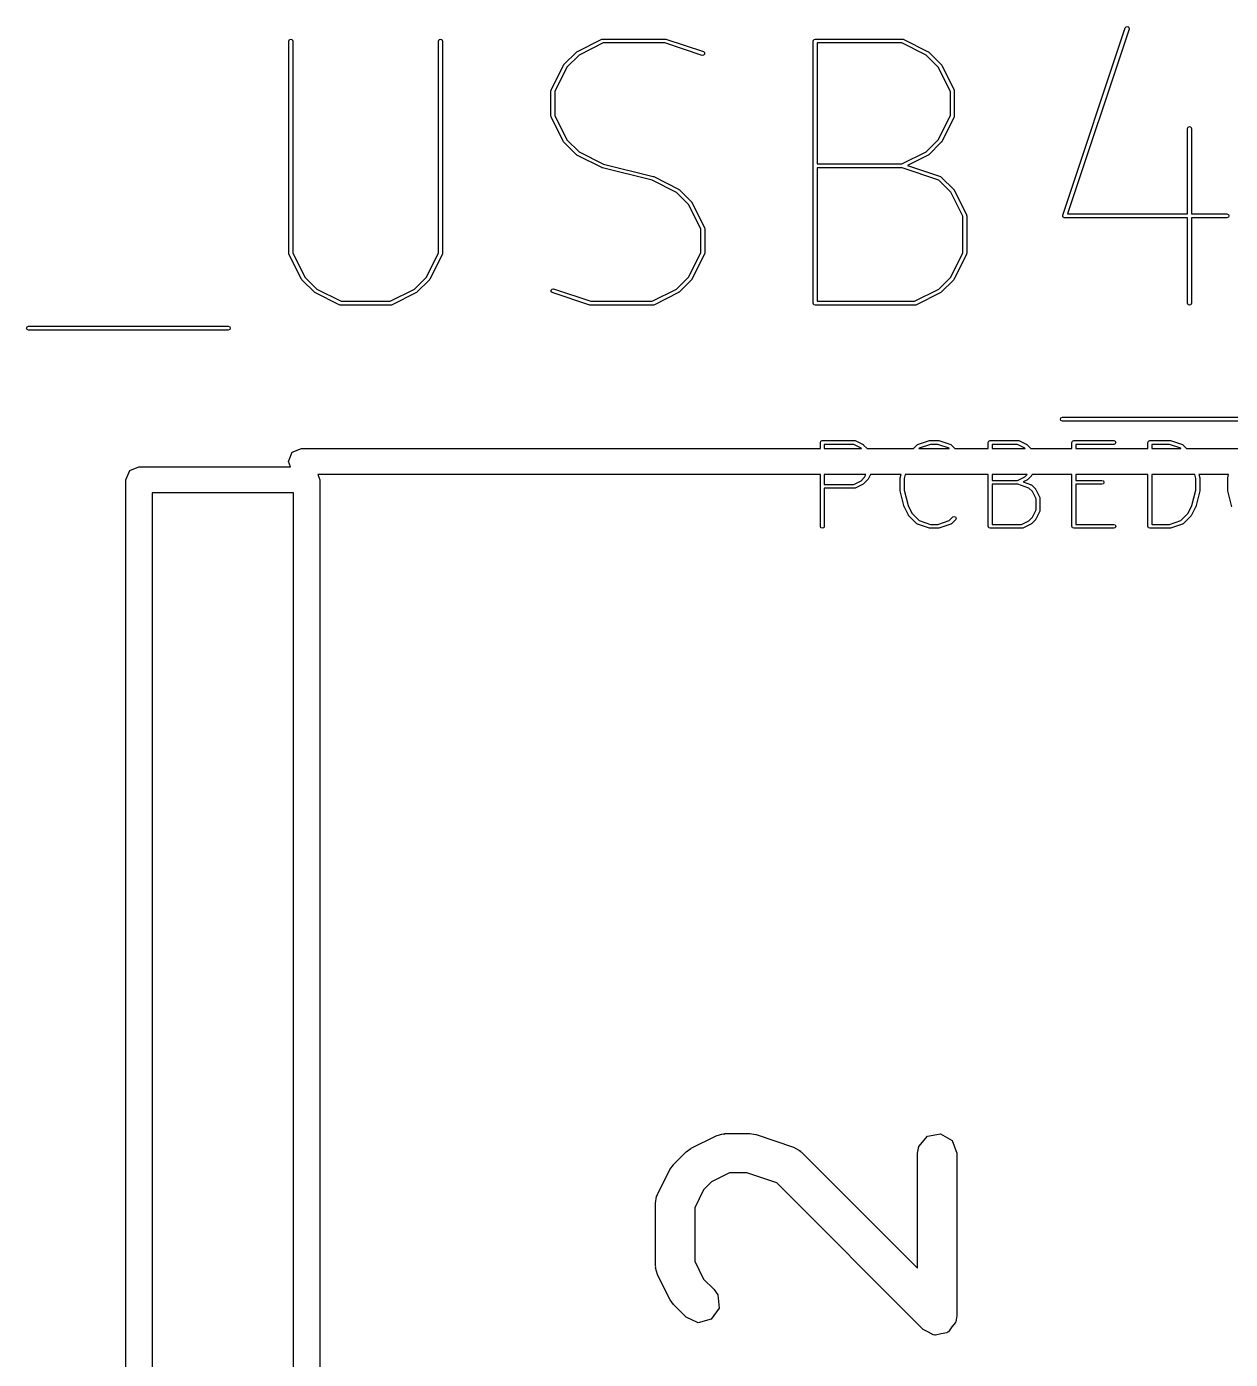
# Model space of a CAD drawing. Extents: x 0.14 to 2.87, y -2.36 to 0.08.
# Drawn here: x 1.8532 to 2.034, y -0.1419 to 0.0582 of the extents above; entities that cross this region are included whole.
import ezdxf

# ---------------------------------------------------------------- set-up
doc = ezdxf.new("R2010")
doc.units = 0
doc.header["$MEASUREMENT"] = 0
doc.layers.add('BLACK', color=7, linetype='CONTINUOUS')

msp = doc.modelspace()

# ---------------------------------------------------------------- linework, layer by layer
at = {"layer": 'BLACK', "linetype": 'CONTINUOUS'}
for p, q in [((2.01821, 0.057998), (2.01835, 0.058169)), ((2.01835, 0.058169), (2.01858, 0.058185)), ((2.01858, 0.058185), (2.01875, 0.058037)), ((2.01875, 0.058037), (2.01877, 0.057811)), ((1.89258, 0.05603), (1.89267, 0.056239)), ((1.89258, 0.024159), (1.89258, 0.05603)), ((1.89267, 0.056239), (1.89288, 0.056325)), ((1.89288, 0.056325), (1.89308, 0.056239)), ((1.89308, 0.056239), (1.89317, 0.05603)), ((1.89317, 0.05603), (1.89317, 0.024229)), ((1.91508, 0.05603), (1.91516, 0.056239)), ((1.91508, 0.024229), (1.91508, 0.05603)), ((1.91516, 0.056239), (1.91537, 0.056325)), ((1.91537, 0.056325), (1.91558, 0.056239)), ((1.91558, 0.056239), (1.91567, 0.05603)), ((1.91567, 0.05603), (1.91567, 0.024159)), ((1.93586, 0.054419), (1.93961, 0.056294)), ((1.93961, 0.056294), (1.93968, 0.056299)), ((1.93968, 0.056299), (1.93975, 0.056325)), ((1.93975, 0.056325), (1.94912, 0.056325)), ((1.94912, 0.056325), (1.94916, 0.056307)), ((1.94916, 0.056307), (1.94921, 0.05631)), ((1.94921, 0.05631), (1.95484, 0.054435)), ((1.97132, 0.05603), (1.97141, 0.056239)), ((1.97132, 0.01666), (1.97132, 0.05603)), ((1.97141, 0.056239), (1.97162, 0.056325)), ((1.97162, 0.056325), (1.98474, 0.056325)), ((1.98474, 0.056325), (1.9848, 0.056299)), ((1.9848, 0.056299), (1.98487, 0.056294)), ((1.98487, 0.056294), (1.98862, 0.054419)), ((2.00883, 0.029877), (2.01821, 0.057998)), ((2.01877, 0.057811), (2.00952, 0.030079)), ((1.93391, 0.052489), (1.93579, 0.054364)), ((1.93579, 0.054364), (1.93583, 0.054383)), ((1.93583, 0.054383), (1.93586, 0.054419)), ((1.93981, 0.055735), (1.93617, 0.053913)), ((1.94907, 0.055735), (1.93981, 0.055735)), ((1.95465, 0.053875), (1.94907, 0.055735)), ((1.95484, 0.054435), (1.95501, 0.054287)), ((1.95502, 0.054062), (1.95488, 0.053891)), ((1.95501, 0.054287), (1.95502, 0.054062)), ((1.98467, 0.055735), (1.97191, 0.055735)), ((1.97191, 0.055735), (1.97191, 0.037578)), ((1.98831, 0.053913), (1.98467, 0.055735)), ((1.98862, 0.054419), (1.98865, 0.054383)), ((1.98865, 0.054383), (1.9887, 0.054364)), ((1.9887, 0.054364), (1.99057, 0.052489)), ((1.93198, 0.048663), (1.93386, 0.052413)), ((1.93436, 0.052106), (1.93254, 0.048461)), ((1.93386, 0.052413), (1.93389, 0.052444)), ((1.93389, 0.052444), (1.93391, 0.052489)), ((1.93617, 0.053913), (1.93436, 0.052106)), ((1.95488, 0.053891), (1.95465, 0.053875)), ((1.99012, 0.052105), (1.98831, 0.053913)), ((1.99194, 0.048461), (1.99012, 0.052105)), ((1.99057, 0.052489), (1.99059, 0.052444)), ((1.99059, 0.052444), (1.99063, 0.052413)), ((1.99063, 0.052413), (1.9925, 0.048663)), ((1.93195, 0.048531), (1.93198, 0.048594)), ((1.93195, 0.044781), (1.93195, 0.048531)), ((1.93198, 0.048594), (1.93198, 0.048663)), ((1.93254, 0.048461), (1.93254, 0.044851)), ((1.99194, 0.044851), (1.99194, 0.048461)), ((1.9925, 0.048663), (1.99251, 0.048594)), ((1.99251, 0.048594), (1.99253, 0.048531)), ((1.99253, 0.048531), (1.99253, 0.044781)), ((1.93198, 0.044718), (1.93195, 0.044781)), ((1.93198, 0.044649), (1.93198, 0.044718)), ((1.93386, 0.0409), (1.93198, 0.044649)), ((1.93254, 0.044851), (1.93436, 0.041207)), ((1.99012, 0.041207), (1.99194, 0.044851)), ((1.9925, 0.044649), (1.99063, 0.0409)), ((1.99251, 0.044718), (1.9925, 0.044649)), ((1.99253, 0.044781), (1.99251, 0.044718)), ((2.02756, 0.042907), (2.02765, 0.043115)), ((2.02756, 0.030079), (2.02756, 0.042907)), ((2.02765, 0.043115), (2.02786, 0.043202)), ((2.02786, 0.043202), (2.02807, 0.043115)), ((2.02807, 0.043115), (2.02815, 0.042907)), ((2.02815, 0.042907), (2.02815, 0.030079)), ((1.93389, 0.040868), (1.93386, 0.0409)), ((1.93391, 0.040823), (1.93389, 0.040868)), ((1.93579, 0.038948), (1.93391, 0.040823)), ((1.93436, 0.041207), (1.93617, 0.0394)), ((1.98831, 0.0394), (1.99012, 0.041207)), ((1.99057, 0.040823), (1.9887, 0.038948)), ((1.99059, 0.040868), (1.99057, 0.040823)), ((1.99063, 0.0409), (1.99059, 0.040868)), ((1.93583, 0.03893), (1.93579, 0.038948)), ((1.93586, 0.038893), (1.93583, 0.03893)), ((1.93961, 0.037018), (1.93586, 0.038893)), ((1.93617, 0.0394), (1.93985, 0.037561)), ((1.98467, 0.037578), (1.98831, 0.0394)), ((1.98862, 0.038893), (1.98551, 0.037337)), ((1.98865, 0.03893), (1.98862, 0.038893)), ((1.9887, 0.038948), (1.98865, 0.03893)), ((1.93965, 0.037016), (1.93961, 0.037018)), ((1.93967, 0.036996), (1.93965, 0.037016)), ((1.94714, 0.035129), (1.93967, 0.036996)), ((1.93985, 0.037561), (1.94732, 0.035694)), ((1.97191, 0.037578), (1.98467, 0.037578)), ((1.98469, 0.036987), (1.97191, 0.036987)), ((1.97191, 0.036987), (1.97191, 0.016955)), ((1.9902, 0.03515), (1.98469, 0.036987)), ((1.98551, 0.037337), (1.99046, 0.035688)), ((1.95082, 0.03329), (1.94714, 0.035129)), ((1.94732, 0.035694), (1.94734, 0.035674)), ((1.94734, 0.035674), (1.94738, 0.035672)), ((1.94738, 0.035672), (1.95113, 0.033797)), ((1.992, 0.033358), (1.9902, 0.03515)), ((1.99046, 0.035688), (1.99051, 0.035643)), ((1.99051, 0.035643), (1.99057, 0.035616)), ((1.99057, 0.035616), (1.99245, 0.033742)), ((1.95263, 0.031483), (1.95082, 0.03329)), ((1.95113, 0.033797), (1.95116, 0.03376)), ((1.95116, 0.03376), (1.9512, 0.033742)), ((1.9512, 0.033742), (1.95308, 0.031867)), ((1.99382, 0.029714), (1.992, 0.033358)), ((1.99245, 0.033742), (1.99247, 0.033697)), ((1.99247, 0.033697), (1.9925, 0.033665)), ((1.9925, 0.033665), (1.99438, 0.029915)), ((1.95445, 0.027839), (1.95263, 0.031483)), ((1.95308, 0.031867), (1.9531, 0.031822)), ((1.9531, 0.031822), (1.95313, 0.03179)), ((1.95313, 0.03179), (1.95501, 0.028041)), ((2.00952, 0.030079), (2.02756, 0.030079)), ((2.02815, 0.030079), (2.03348, 0.030079)), ((2.03348, 0.030079), (2.03369, 0.029992)), ((1.95501, 0.028041), (1.95501, 0.027972)), ((1.99382, 0.024229), (1.99382, 0.029714)), ((1.99438, 0.029915), (1.99438, 0.029847)), ((1.99438, 0.029847), (1.99441, 0.029783)), ((1.99441, 0.029783), (1.99441, 0.024159)), ((2.00882, 0.029783), (2.00883, 0.029828)), ((2.00884, 0.02972), (2.00882, 0.029783)), ((2.00883, 0.029828), (2.00883, 0.029877)), ((2.00885, 0.029651), (2.00884, 0.02972)), ((2.00888, 0.029619), (2.00885, 0.029651)), ((2.0089, 0.029575), (2.00888, 0.029619)), ((2.00897, 0.029548), (2.0089, 0.029575)), ((2.00902, 0.029503), (2.00897, 0.029548)), ((2.00907, 0.029507), (2.00902, 0.029503)), ((2.00911, 0.029488), (2.00907, 0.029507)), ((2.02756, 0.029488), (2.00911, 0.029488)), ((2.02756, 0.01666), (2.02756, 0.029488)), ((2.03348, 0.029488), (2.02815, 0.029488)), ((2.02815, 0.029488), (2.02815, 0.01666)), ((2.03369, 0.029575), (2.03348, 0.029488)), ((2.03369, 0.029992), (2.03378, 0.029783)), ((2.03378, 0.029783), (2.03369, 0.029575)), ((1.95445, 0.024229), (1.95445, 0.027839)), ((1.95501, 0.027972), (1.95504, 0.027908)), ((1.95504, 0.027908), (1.95504, 0.024159)), ((1.89261, 0.024095), (1.89258, 0.024159)), ((1.89261, 0.024027), (1.89261, 0.024095)), ((1.89449, 0.020277), (1.89261, 0.024027)), ((1.89317, 0.024229), (1.89499, 0.020584)), ((1.91326, 0.020584), (1.91508, 0.024229)), ((1.91564, 0.024027), (1.91376, 0.020277)), ((1.91567, 0.024159), (1.91564, 0.024095)), ((1.91564, 0.024095), (1.91564, 0.024027)), ((1.95263, 0.020584), (1.95445, 0.024229)), ((1.95501, 0.024027), (1.95313, 0.020277)), ((1.95504, 0.024159), (1.95501, 0.024095)), ((1.95501, 0.024095), (1.95501, 0.024027)), ((1.992, 0.020584), (1.99382, 0.024229)), ((1.99438, 0.024027), (1.9925, 0.020277)), ((1.99441, 0.024159), (1.99438, 0.024095)), ((1.99438, 0.024095), (1.99438, 0.024027)), ((1.89452, 0.020246), (1.89449, 0.020277)), ((1.89454, 0.020201), (1.89452, 0.020246)), ((1.89642, 0.018326), (1.89454, 0.020201)), ((1.89499, 0.020584), (1.8968, 0.018777)), ((1.91145, 0.018777), (1.91326, 0.020584)), ((1.91371, 0.020201), (1.91183, 0.018326)), ((1.91373, 0.020246), (1.91371, 0.020201)), ((1.91376, 0.020277), (1.91373, 0.020246)), ((1.95082, 0.018777), (1.95263, 0.020584)), ((1.95308, 0.020201), (1.9512, 0.018326)), ((1.9531, 0.020246), (1.95308, 0.020201)), ((1.95313, 0.020277), (1.9531, 0.020246)), ((1.99019, 0.018777), (1.992, 0.020584)), ((1.99245, 0.020201), (1.99057, 0.018326)), ((1.99247, 0.020246), (1.99245, 0.020201)), ((1.9925, 0.020277), (1.99247, 0.020246)), ((1.89646, 0.018307), (1.89642, 0.018326)), ((1.89649, 0.018271), (1.89646, 0.018307)), ((1.90024, 0.016396), (1.89649, 0.018271)), ((1.8968, 0.018777), (1.90044, 0.016955)), ((1.9078, 0.016955), (1.91145, 0.018777)), ((1.91176, 0.018271), (1.90801, 0.016396)), ((1.91179, 0.018307), (1.91176, 0.018271)), ((1.91183, 0.018326), (1.91179, 0.018307)), ((1.93197, 0.018628), (1.93211, 0.018799)), ((1.93198, 0.018403), (1.93197, 0.018628)), ((1.93215, 0.018254), (1.93198, 0.018403)), ((1.93211, 0.018799), (1.93234, 0.018815)), ((1.93778, 0.01638), (1.93215, 0.018254)), ((1.93234, 0.018815), (1.93792, 0.016955)), ((1.94717, 0.016955), (1.95082, 0.018777)), ((1.95113, 0.018271), (1.94738, 0.016396)), ((1.95116, 0.018307), (1.95113, 0.018271)), ((1.9512, 0.018326), (1.95116, 0.018307)), ((1.98654, 0.016955), (1.99019, 0.018777)), ((1.9905, 0.018271), (1.98675, 0.016396)), ((1.99053, 0.018307), (1.9905, 0.018271)), ((1.99057, 0.018326), (1.99053, 0.018307)), ((1.90031, 0.016391), (1.90024, 0.016396)), ((1.90037, 0.016365), (1.90031, 0.016391)), ((1.90787, 0.016365), (1.90037, 0.016365)), ((1.90044, 0.016955), (1.9078, 0.016955)), ((1.90794, 0.016391), (1.90787, 0.016365)), ((1.90801, 0.016396), (1.90794, 0.016391)), ((1.93783, 0.016383), (1.93778, 0.01638)), ((1.93787, 0.016365), (1.93783, 0.016383)), ((1.94724, 0.016365), (1.93787, 0.016365)), ((1.93792, 0.016955), (1.94717, 0.016955)), ((1.94731, 0.016391), (1.94724, 0.016365)), ((1.94738, 0.016396), (1.94731, 0.016391)), ((1.97141, 0.016451), (1.97132, 0.01666)), ((1.97162, 0.016365), (1.97141, 0.016451)), ((1.98661, 0.016365), (1.97162, 0.016365)), ((1.97191, 0.016955), (1.98654, 0.016955)), ((1.98668, 0.016391), (1.98661, 0.016365)), ((1.98675, 0.016396), (1.98668, 0.016391)), ((2.02765, 0.016451), (2.02756, 0.01666)), ((2.02786, 0.016365), (2.02765, 0.016451)), ((2.02807, 0.016451), (2.02786, 0.016365)), ((2.02815, 0.01666), (2.02807, 0.016451)), ((1.85321, 0.01291), (1.8533, 0.013119)), ((1.8533, 0.012702), (1.85321, 0.01291)), ((1.8533, 0.013119), (1.85351, 0.013206)), ((1.85351, 0.012615), (1.8533, 0.012702)), ((1.85351, 0.013206), (1.8835, 0.013206)), ((1.8835, 0.012615), (1.85351, 0.012615)), ((1.8835, 0.013206), (1.88371, 0.013119)), ((1.88371, 0.012702), (1.8835, 0.012615)), ((1.88371, 0.013119), (1.8838, 0.01291)), ((1.8838, 0.01291), (1.88371, 0.012702)), ((2.00846, -0.000725), (2.00855, -0.000516)), ((2.00855, -0.000934), (2.00846, -0.000725)), ((2.00855, -0.000516), (2.00876, -0.00043)), ((2.00876, -0.00102), (2.00855, -0.000934)), ((2.00876, -0.00043), (2.05423, -0.00043)), ((2.05423, -0.00102), (2.00876, -0.00102)), ((1.97249, -0.004014), (1.9727, -0.003927)), ((1.9727, -0.003927), (1.9775, -0.003927)), ((1.9775, -0.003927), (1.97757, -0.003954)), ((1.97757, -0.003954), (1.97763, -0.003959)), ((1.97763, -0.003959), (1.97883, -0.004559)), ((1.98701, -0.004543), (1.98881, -0.003943)), ((1.98881, -0.003943), (1.98886, -0.003946)), ((1.98886, -0.003946), (1.9889, -0.003927)), ((1.9889, -0.003927), (1.9901, -0.003927)), ((1.9901, -0.003927), (1.99015, -0.003946)), ((1.99015, -0.003946), (1.99019, -0.003943)), ((1.99019, -0.003943), (1.99199, -0.004543)), ((1.99769, -0.004014), (1.9979, -0.003927)), ((1.9979, -0.003927), (2.0021, -0.003927)), ((2.0021, -0.003927), (2.00216, -0.003954)), ((2.00216, -0.003954), (2.00223, -0.003959)), ((2.00223, -0.003959), (2.00343, -0.004559)), ((2.01029, -0.004014), (2.0105, -0.003927)), ((2.0105, -0.003927), (2.0165, -0.003927)), ((2.0165, -0.003927), (2.01671, -0.004014)), ((2.02169, -0.004014), (2.0219, -0.003927)), ((2.0219, -0.003927), (2.0249, -0.003927)), ((2.0249, -0.003927), (2.02494, -0.003946)), ((2.02494, -0.003946), (2.02499, -0.003943)), ((2.02499, -0.003943), (2.02679, -0.004543)), ((1.89252, -0.007087), (1.8931, -0.005695)), ((1.8931, -0.005695), (1.89449, -0.005118)), ((1.89449, -0.005118), (1.97241, -0.005118)), ((1.97241, -0.004223), (1.97249, -0.004014)), ((1.97241, -0.005118), (1.97241, -0.004223)), ((1.97743, -0.004518), (1.973, -0.004518)), ((1.973, -0.004518), (1.973, -0.005118)), ((1.973, -0.005118), (1.97858, -0.005118)), ((1.97853, -0.005065), (1.97743, -0.004518)), ((1.97858, -0.005118), (1.97853, -0.005065)), ((1.97883, -0.004559), (1.97887, -0.004595)), ((1.97887, -0.004595), (1.97891, -0.004614)), ((1.97891, -0.004614), (1.97942, -0.005118)), ((1.97942, -0.005118), (1.98639, -0.005118)), ((1.98639, -0.005118), (1.98689, -0.004614)), ((1.98689, -0.004614), (1.98696, -0.004588)), ((1.98696, -0.004588), (1.98701, -0.004543)), ((1.98726, -0.005081), (1.98722, -0.005118)), ((1.98722, -0.005118), (1.99178, -0.005118)), ((1.98895, -0.004518), (1.98726, -0.005081)), ((1.99005, -0.004518), (1.98895, -0.004518)), ((1.99174, -0.005081), (1.99005, -0.004518)), ((1.99178, -0.005118), (1.99174, -0.005081)), ((1.99199, -0.004543), (1.99205, -0.004588)), ((1.99205, -0.004588), (1.99211, -0.004614)), ((1.99211, -0.004614), (1.99261, -0.005118)), ((1.99261, -0.005118), (1.9976, -0.005118)), ((1.9976, -0.004223), (1.99769, -0.004014)), ((1.9976, -0.005118), (1.9976, -0.004223)), ((2.00203, -0.004518), (1.9982, -0.004518)), ((1.9982, -0.004518), (1.9982, -0.005118)), ((1.9982, -0.005118), (2.00318, -0.005118)), ((2.00312, -0.005065), (2.00203, -0.004518)), ((2.00318, -0.005118), (2.00312, -0.005065)), ((2.00343, -0.004559), (2.00346, -0.004595)), ((2.00346, -0.004595), (2.00351, -0.004614)), ((2.00351, -0.004614), (2.00401, -0.005118)), ((2.00401, -0.005118), (2.0102, -0.005118)), ((2.0102, -0.004223), (2.01029, -0.004014)), ((2.0102, -0.005118), (2.0102, -0.004223)), ((2.0165, -0.004518), (2.01079, -0.004518)), ((2.01079, -0.004518), (2.01079, -0.005118)), ((2.01079, -0.005118), (2.0216, -0.005118)), ((2.01671, -0.004432), (2.0165, -0.004518)), ((2.01671, -0.004014), (2.01679, -0.004223)), ((2.01679, -0.004223), (2.01671, -0.004432)), ((2.0216, -0.004223), (2.02169, -0.004014)), ((2.0216, -0.005118), (2.0216, -0.004223)), ((2.02485, -0.004518), (2.02219, -0.004518)), ((2.02219, -0.004518), (2.02219, -0.005118)), ((2.02219, -0.005118), (2.02657, -0.005118)), ((2.02654, -0.005081), (2.02485, -0.004518)), ((2.02657, -0.005118), (2.02654, -0.005081)), ((2.02679, -0.004543), (2.02684, -0.004588)), ((2.02684, -0.004588), (2.02691, -0.004614)), ((2.02691, -0.004614), (2.02741, -0.005118)), ((2.02741, -0.005118), (2.03558, -0.005118)), ((1.86869, -0.008451), (1.87008, -0.007874)), ((1.87008, -0.007874), (1.89285, -0.007874)), ((1.89285, -0.007874), (1.89252, -0.007087)), ((1.86811, -0.009843), (1.86869, -0.008451)), ((1.86811, -0.244094), (1.86811, -0.009843)), ((1.97241, -0.009055), (1.89692, -0.009055)), ((1.89692, -0.009055), (1.89724, -0.009843)), ((1.89724, -0.009843), (1.89724, -0.244094)), ((1.97241, -0.016821), (1.97241, -0.009055)), ((1.973, -0.009055), (1.973, -0.010527)), ((1.97926, -0.009055), (1.973, -0.009055)), ((1.97743, -0.010527), (1.97853, -0.009979)), ((1.97853, -0.009979), (1.97906, -0.009447)), ((1.97951, -0.009831), (1.97891, -0.010431)), ((1.97906, -0.009447), (1.97926, -0.009055)), ((1.97953, -0.009786), (1.97951, -0.009831)), ((1.97957, -0.009754), (1.97953, -0.009786)), ((1.97992, -0.009055), (1.97957, -0.009754)), ((1.98454, -0.009055), (1.97992, -0.009055)), ((1.98441, -0.009622), (1.98442, -0.009587)), ((1.98441, -0.011422), (1.98441, -0.009622)), ((1.98442, -0.00955), (1.98454, -0.009055)), ((1.98442, -0.009587), (1.98442, -0.00955)), ((1.98515, -0.009055), (1.985, -0.009658)), ((1.985, -0.009658), (1.985, -0.011385)), ((1.9976, -0.009055), (1.98515, -0.009055)), ((1.9976, -0.016821), (1.9976, -0.009055)), ((1.9982, -0.009055), (1.9982, -0.009927)), ((2.00345, -0.009055), (1.9982, -0.009055)), ((1.9982, -0.009927), (2.00203, -0.009927)), ((2.00203, -0.009927), (2.00312, -0.009379)), ((2.00343, -0.009886), (2.00287, -0.010167)), ((2.00312, -0.009379), (2.00345, -0.009055)), ((2.00346, -0.009849), (2.00343, -0.009886)), ((2.00351, -0.009831), (2.00346, -0.009849)), ((2.00411, -0.009231), (2.00351, -0.009831)), ((2.00413, -0.009186), (2.00411, -0.009231)), ((2.00416, -0.009154), (2.00413, -0.009186)), ((2.00421, -0.009055), (2.00416, -0.009154)), ((2.0102, -0.009055), (2.00421, -0.009055)), ((2.0102, -0.016821), (2.0102, -0.009055)), ((2.0216, -0.009055), (2.01079, -0.009055)), ((2.01079, -0.009055), (2.01079, -0.009927)), ((2.01079, -0.009927), (2.0147, -0.009927)), ((2.0147, -0.009927), (2.01491, -0.010013)), ((2.0216, -0.016821), (2.0216, -0.009055)), ((2.02219, -0.009055), (2.02219, -0.016526)), ((2.02865, -0.009055), (2.02219, -0.009055)), ((2.0288, -0.009658), (2.02865, -0.009055)), ((2.0288, -0.011385), (2.0288, -0.009658)), ((2.03373, -0.009055), (2.02926, -0.009055)), ((2.02926, -0.009055), (2.02938, -0.00955)), ((2.02938, -0.00955), (2.02938, -0.009587)), ((2.02938, -0.009587), (2.02939, -0.009622)), ((2.02939, -0.009622), (2.02939, -0.011422)), ((2.0336, -0.009622), (2.03361, -0.009587)), ((2.0336, -0.011422), (2.0336, -0.009622)), ((2.03361, -0.00955), (2.03373, -0.009055)), ((2.03361, -0.009587), (2.03361, -0.00955)), ((1.87205, -0.011811), (1.87205, -0.244094)), ((1.89331, -0.011811), (1.87205, -0.011811)), ((1.89331, -0.244094), (1.89331, -0.011811)), ((1.973, -0.010527), (1.97743, -0.010527)), ((1.9775, -0.011117), (1.973, -0.011117)), ((1.973, -0.011117), (1.973, -0.016821)), ((1.97757, -0.011091), (1.9775, -0.011117)), ((1.97763, -0.011086), (1.97757, -0.011091)), ((1.97883, -0.010486), (1.97763, -0.011086)), ((1.97887, -0.010449), (1.97883, -0.010486)), ((1.97891, -0.010431), (1.97887, -0.010449)), ((1.98442, -0.011456), (1.98441, -0.011422)), ((1.98442, -0.011494), (1.98442, -0.011456)), ((1.98502, -0.013893), (1.98442, -0.011494)), ((1.985, -0.011385), (1.98558, -0.013718)), ((2.00205, -0.010517), (1.9982, -0.010517)), ((1.9982, -0.010517), (1.9982, -0.016526)), ((2.00374, -0.01108), (2.00205, -0.010517)), ((2.00287, -0.010167), (2.00399, -0.010542)), ((2.00426, -0.011597), (2.00374, -0.01108)), ((2.00399, -0.010542), (2.00404, -0.010587)), ((2.00404, -0.010587), (2.00411, -0.010613)), ((2.00411, -0.010613), (2.00471, -0.011213)), ((2.0048, -0.012691), (2.00426, -0.011597)), ((2.00471, -0.011213), (2.00473, -0.011258)), ((2.00473, -0.011258), (2.00476, -0.01129)), ((2.00476, -0.01129), (2.00536, -0.01249)), ((2.0147, -0.010517), (2.01079, -0.010517)), ((2.01079, -0.010517), (2.01079, -0.016526)), ((2.01491, -0.010431), (2.0147, -0.010517)), ((2.01491, -0.010013), (2.01499, -0.010222)), ((2.01499, -0.010222), (2.01491, -0.010431)), ((2.02822, -0.013718), (2.0288, -0.011385)), ((2.02938, -0.011494), (2.02878, -0.013893)), ((2.02939, -0.011422), (2.02938, -0.011456)), ((2.02938, -0.011456), (2.02938, -0.011494)), ((2.03361, -0.011456), (2.0336, -0.011422)), ((2.03361, -0.011494), (2.03361, -0.011456)), ((2.03421, -0.013893), (2.03361, -0.011494)), ((1.98504, -0.01392), (1.98502, -0.013893)), ((1.98504, -0.013954), (1.98504, -0.01392)), ((1.98564, -0.015153), (1.98504, -0.013954)), ((1.98558, -0.013718), (1.98614, -0.014847)), ((2.0048, -0.014352), (2.0048, -0.012691)), ((2.00536, -0.01249), (2.00537, -0.012558)), ((2.00537, -0.012558), (2.00539, -0.012622)), ((2.00539, -0.012622), (2.00539, -0.014422)), ((2.02765, -0.014846), (2.02822, -0.013718)), ((2.02876, -0.013954), (2.02816, -0.015153)), ((2.02878, -0.013893), (2.02876, -0.01392)), ((2.02876, -0.01392), (2.02876, -0.013954)), ((1.98567, -0.015185), (1.98564, -0.015153)), ((1.98569, -0.01523), (1.98567, -0.015185)), ((1.98689, -0.01643), (1.98569, -0.01523)), ((1.98614, -0.014847), (1.98726, -0.015963)), ((1.98726, -0.015963), (1.98895, -0.016526)), ((1.99005, -0.016526), (1.99174, -0.015963)), ((1.99174, -0.015963), (1.99229, -0.015413)), ((1.99271, -0.01583), (1.99211, -0.01643)), ((1.99229, -0.015413), (1.9925, -0.015326)), ((1.9925, -0.015326), (1.99271, -0.015413)), ((1.99271, -0.015413), (1.9928, -0.015621)), ((1.9928, -0.015621), (1.99271, -0.01583)), ((2.00263, -0.016526), (2.00372, -0.015979)), ((2.00372, -0.015979), (2.00426, -0.015446)), ((2.00471, -0.01583), (2.00411, -0.01643)), ((2.00426, -0.015446), (2.0048, -0.014352)), ((2.00473, -0.015785), (2.00471, -0.01583)), ((2.00476, -0.015753), (2.00473, -0.015785)), ((2.00536, -0.014554), (2.00476, -0.015753)), ((2.00537, -0.014485), (2.00536, -0.014554)), ((2.00539, -0.014422), (2.00537, -0.014485)), ((2.02485, -0.016526), (2.02654, -0.015963)), ((2.02654, -0.015963), (2.02765, -0.014846)), ((2.02811, -0.01523), (2.02691, -0.01643)), ((2.02812, -0.015185), (2.02811, -0.01523)), ((2.02816, -0.015153), (2.02812, -0.015185)), ((1.97249, -0.01703), (1.97241, -0.016821)), ((1.9727, -0.017116), (1.97249, -0.01703)), ((1.97291, -0.01703), (1.9727, -0.017116)), ((1.973, -0.016821), (1.97291, -0.01703)), ((1.98696, -0.016456), (1.98689, -0.01643)), ((1.98701, -0.016501), (1.98696, -0.016456)), ((1.98881, -0.017101), (1.98701, -0.016501)), ((1.98886, -0.017098), (1.98881, -0.017101)), ((1.9889, -0.017116), (1.98886, -0.017098)), ((1.9901, -0.017116), (1.9889, -0.017116)), ((1.98895, -0.016526), (1.99005, -0.016526)), ((1.99015, -0.017098), (1.9901, -0.017116)), ((1.99019, -0.017101), (1.99015, -0.017098)), ((1.99199, -0.016501), (1.99019, -0.017101)), ((1.99205, -0.016456), (1.99199, -0.016501)), ((1.99211, -0.01643), (1.99205, -0.016456)), ((1.99769, -0.01703), (1.9976, -0.016821)), ((1.9979, -0.017116), (1.99769, -0.01703)), ((2.0027, -0.017116), (1.9979, -0.017116)), ((1.9982, -0.016526), (2.00263, -0.016526)), ((2.00276, -0.01709), (2.0027, -0.017116)), ((2.00283, -0.017085), (2.00276, -0.01709)), ((2.00403, -0.016485), (2.00283, -0.017085)), ((2.00406, -0.016449), (2.00403, -0.016485)), ((2.00411, -0.01643), (2.00406, -0.016449)), ((2.01029, -0.01703), (2.0102, -0.016821)), ((2.0105, -0.017116), (2.01029, -0.01703)), ((2.0165, -0.017116), (2.0105, -0.017116)), ((2.01079, -0.016526), (2.0165, -0.016526)), ((2.0165, -0.016526), (2.01671, -0.016612)), ((2.01671, -0.01703), (2.0165, -0.017116)), ((2.01671, -0.016612), (2.01679, -0.016821)), ((2.01679, -0.016821), (2.01671, -0.01703)), ((2.02169, -0.01703), (2.0216, -0.016821)), ((2.0219, -0.017116), (2.02169, -0.01703)), ((2.0249, -0.017116), (2.0219, -0.017116)), ((2.02219, -0.016526), (2.02485, -0.016526)), ((2.02494, -0.017098), (2.0249, -0.017116)), ((2.02499, -0.017101), (2.02494, -0.017098)), ((2.02679, -0.016501), (2.02499, -0.017101)), ((2.02684, -0.016456), (2.02679, -0.016501)), ((2.02691, -0.01643), (2.02684, -0.016456)), ((1.95676, -0.108298), (1.95774, -0.108006)), ((1.95774, -0.108006), (1.95792, -0.108047)), ((1.95792, -0.108047), (1.95808, -0.107986)), ((1.95808, -0.107986), (1.96183, -0.107986)), ((1.96183, -0.107986), (1.9627, -0.10814)), ((1.95301, -0.110173), (1.95676, -0.108298)), ((1.9627, -0.10814), (1.96277, -0.108138)), ((1.96277, -0.108138), (1.96839, -0.110013)), ((1.96839, -0.110013), (1.96929, -0.110501)), ((1.987, -0.110939), (1.98718, -0.109929)), ((1.98718, -0.109929), (1.98848, -0.108382)), ((1.98848, -0.108382), (1.99047, -0.108031)), ((1.99047, -0.108031), (1.99222, -0.109041)), ((1.99222, -0.109041), (1.99291, -0.110939)), ((1.95037, -0.112601), (1.95225, -0.110726)), ((1.95225, -0.110726), (1.95297, -0.11022)), ((1.95297, -0.11022), (1.95301, -0.110173)), ((1.96929, -0.110501), (1.96938, -0.110651)), ((1.96938, -0.110651), (1.96954, -0.110726)), ((1.96954, -0.110726), (1.987, -0.128183)), ((1.987, -0.128183), (1.987, -0.110939)), ((1.99291, -0.110939), (1.99291, -0.135311)), ((1.94794, -0.117118), (1.94982, -0.113368)), ((1.94982, -0.113368), (1.95034, -0.112659)), ((1.95034, -0.112659), (1.95037, -0.112601)), ((1.95878, -0.113892), (1.95608, -0.115241)), ((1.96135, -0.113892), (1.95878, -0.113892)), ((1.96586, -0.115395), (1.96135, -0.113892)), ((1.95608, -0.115241), (1.95488, -0.116438)), ((1.98787, -0.137399), (1.96586, -0.115395)), ((1.94763, -0.118438), (1.94781, -0.117428)), ((1.94781, -0.117428), (1.94792, -0.117293)), ((1.94792, -0.117293), (1.94794, -0.117118)), ((1.95488, -0.116438), (1.95354, -0.119135)), ((1.94763, -0.127812), (1.94763, -0.118438)), ((1.95354, -0.119135), (1.95354, -0.127115)), ((1.94769, -0.127978), (1.94763, -0.127812)), ((1.94765, -0.12815), (1.94769, -0.127978)), ((1.95354, -0.127115), (1.95488, -0.129813)), ((1.94794, -0.129133), (1.94765, -0.12815)), ((1.94982, -0.132882), (1.94794, -0.129133)), ((1.95488, -0.129813), (1.95642, -0.131348)), ((1.95642, -0.131348), (1.95701, -0.132189)), ((1.94986, -0.132926), (1.94982, -0.132882)), ((1.95037, -0.13365), (1.94986, -0.132926)), ((1.95225, -0.135524), (1.95037, -0.13365)), ((1.95701, -0.132189), (1.95719, -0.134201)), ((1.95408, -0.136378), (1.95225, -0.135524)), ((1.95603, -0.135855), (1.95408, -0.136378)), ((1.95719, -0.134201), (1.95603, -0.135855)), ((1.99291, -0.135311), (1.99279, -0.135946)), ((1.99279, -0.135946), (1.99281, -0.136075)), ((1.98867, -0.137775), (1.98787, -0.137399)), ((1.98944, -0.138219), (1.98867, -0.137775)), ((1.99055, -0.138023), (1.9897, -0.138253)), ((1.99143, -0.137868), (1.99055, -0.138023)), ((1.99152, -0.137765), (1.99143, -0.137868)), ((1.99165, -0.13773), (1.99152, -0.137765)), ((1.99216, -0.137002), (1.99165, -0.13773)), ((1.99273, -0.136321), (1.99216, -0.137002)), ((1.99276, -0.136141), (1.99273, -0.136321)), ((1.99281, -0.136075), (1.99276, -0.136141)), ((1.98957, -0.138196), (1.98944, -0.138219)), ((1.9897, -0.138253), (1.98957, -0.138196))]:
    msp.add_line(p, q, dxfattribs=at)

doc.saveas('drawing.dxf')
